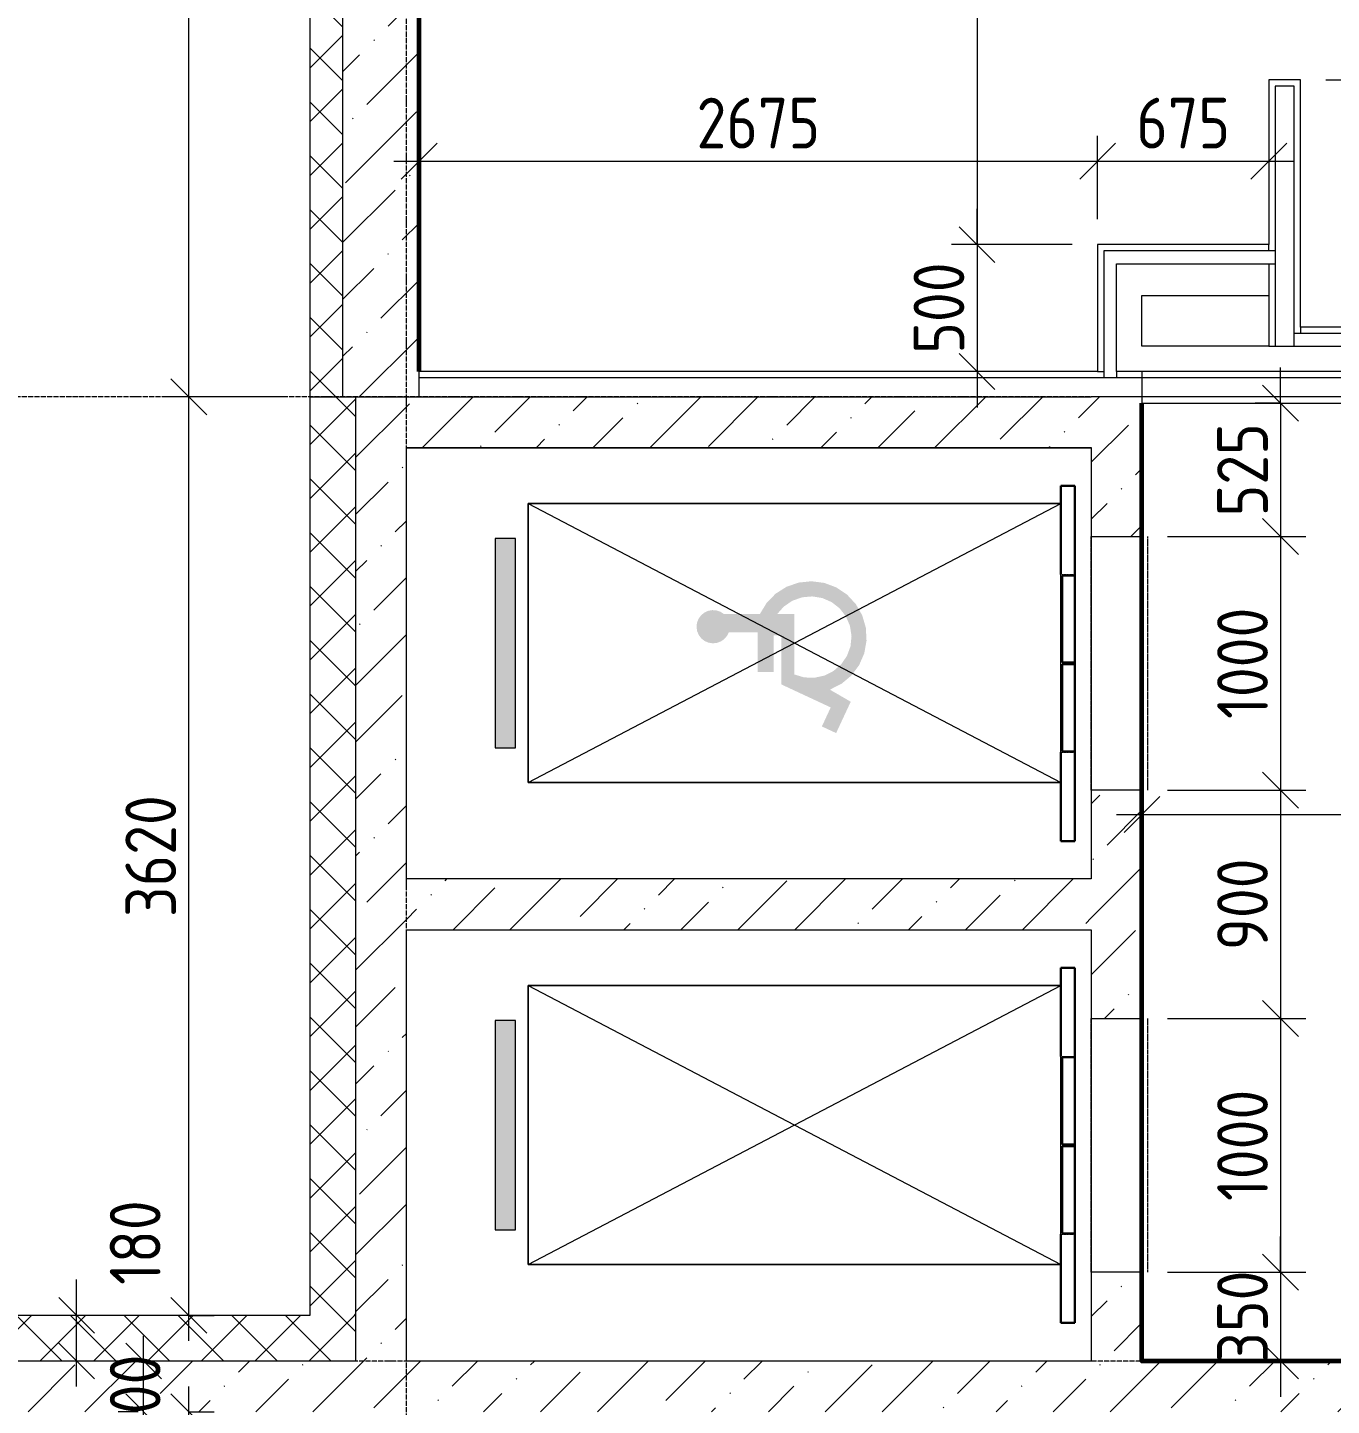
# Model space of a CAD drawing. Header units: millimetres. Extents: x -56773 to 221258, y -262288 to 26541.
# Drawn here: x -21084 to -15944, y -83319 to -77888 of the extents above; entities that cross this region are included whole.
import ezdxf

# ---------------------------------------------------------------- set-up
doc = ezdxf.new("R2010")
doc.units = ezdxf.units.MM
for name, pattern in [('ADSK_Линия сетки', [25, 20, -2.5, 0, -2.5]), ('ADSK_Невидимые', [5, 3, -2]), ('ADSK_Штриховая_ш2 п1_5', [4.5, 3, -1.5])]:
    doc.linetypes.add(name, pattern=pattern)
for name, color, linetype, lineweight in [('3.1 Штукатурка внешн стен для инвесторов', 5, 'Continuous', 60), ('Двери', 7, 'Continuous', 9), ('Обобщенные модели', 7, 'ADSK_Невидимые', 18), ('Оборудование', 7, 'Continuous', 18), ('Оси', 7, 'Continuous', 9), ('Перекрытие', 7, 'Continuous', 18), ('Размеры', 7, 'Continuous', 9), ('Стены внутренние', 7, 'Continuous', 18), ('Стены наружные', 7, 'Continuous', 18), ('Стены штриховка', 7, 'Continuous', 9), ('Узлы', 7, 'Continuous', 18)]:
    doc.layers.add(name, color=color, linetype=linetype, lineweight=lineweight)
doc.styles.add('GOST Common_3', font='', dxfattribs={"width": 0.9, "height": 200})
doc.styles.get('GOST Common_3').set_extended_font_data('GOST Common')
doc.dimstyles.new('ADSK_Основной_2_0', dxfattribs={"dimscale": 304.8, "dimtxt": 201.142999, "dimasz": 0.463911, "dimexe": 0.328084, "dimexo": 0.328084, "dimgap": 0.164042, "dimtad": 1, "dimdec": 3, "dimrnd": 0.001, "dimdsep": 46, "dimtxsty": 'GOST Common_3', "dimblk1": 'OBLIQUE', "dimblk2": 'OBLIQUE', "dimsah": 1, "dimcen": 0.09, "dimdle": 0.328084, "dimazin": 2, "dimtfac": 1, "dimtdec": 4, "dimtix": 1, "dimtmove": 0, "dimatfit": 3, "dimfxl": 1, "dimtvp": 1, "dimtolj": 1, "dimtzin": 0, "dimlwd": 20, "dimlwe": 20, "dimarcsym": 2})
doc.dimstyles.new('ADSK_Основной_2_0_1', dxfattribs={"dimscale": 304.8, "dimtxt": 201.142999, "dimasz": 0.463911, "dimexe": 0.328084, "dimexo": 0.328084, "dimgap": 0.164042, "dimtad": 1, "dimdec": 3, "dimrnd": 0.001, "dimdsep": 46, "dimtxsty": 'GOST Common_3', "dimblk1": 'OBLIQUE', "dimblk2": 'OBLIQUE', "dimsah": 1, "dimcen": 0.09, "dimdle": 0.328084, "dimazin": 2, "dimtfac": 1, "dimtdec": 4, "dimtix": 1, "dimtmove": 1, "dimatfit": 3, "dimfxl": 1, "dimtvp": 1, "dimtolj": 1, "dimtzin": 0, "dimlwd": 20, "dimlwe": 20, "dimarcsym": 2})
doc.dimstyles.new('ADSK_Основной_2_0_2', dxfattribs={"dimscale": 304.8, "dimtxt": 201.142999, "dimasz": 0.463911, "dimexe": 0.328084, "dimexo": 0.328084, "dimgap": 0.164042, "dimtad": 1, "dimdec": 3, "dimrnd": 0.001, "dimdsep": 46, "dimtxsty": 'GOST Common_3', "dimblk1": 'OBLIQUE', "dimblk2": 'OBLIQUE', "dimsah": 1, "dimcen": 0.09, "dimdle": 0.328084, "dimazin": 2, "dimtfac": 1, "dimtdec": 4, "dimtix": 1, "dimtmove": 0, "dimatfit": 3, "dimfxl": 1, "dimtvp": 1, "dimtolj": 1, "dimtzin": 0, "dimlwd": 20, "dimlwe": 20, "dimarcsym": 2})
pattern_1 = [(45, (9.36, -97949.04), (84.18955, 308.69595), [396.875, -79.375, 3.353, -76.022])]
pattern_2 = [(45, (9.36, -97949.04), (-106.066, 106.066), []), (135, (9.36, -97949.04), (-106.066, -106.066), [])]

# ---------------------------------------------------------------- blocks, each defined once
blk = doc.blocks.new('AS-Shakhta_lifta-GOST_5746-2003 - Лифт_3_2700х1700 проем 1000-883891-Кладочный план 2-го этаж')
at = {"layer": 'Оборудование'}
h = blk.add_hatch(color=256, dxfattribs=at)
h.paths.add_polyline_path([(354.7, 344.2), (231, 401.8), (183.6, 319.7), (159, 367.2), (128, 404.3), (87.2, 434.8), (40.6, 455.1), (-9.5, 464.1), (-60.4, 461.4), (-109.3, 447.2), (-153.5, 422), (-190.9, 387.4), (-219.3, 345.2), (-237.2, 297.5), (-243.7, 247), (-238.5, 196.4), (-221.7, 148.3), (-194.4, 105.3), (-157.9, 69.8), (-114.3, 43.6), (-114.3, -98), (-123.4, -111.8), (-128.8, -127.6), (-130, -144.1), (-127, -160.5), (-120, -175.5), (-109.5, -188.4), (-96, -198.1), (-80.6, -204.2), (-64.1, -206.2), (-47.6, -203.9), (-32.3, -197.6), (-19, -187.7), (-8.6, -174.7), (-1.8, -159.5), (0.9, -143.1), (-0.6, -126.6), (-6.2, -110.9), (-15.5, -97.2), (-28, -86.3), (-42.9, -78.8), (-42.9, 35.4), (113.5, 35.4), (113.5, 97.4), (-31, 97.4), (-31, 128.1), (162.8, 128.1), (253.6, 322.9), (328.5, 288), (353.8, 342.4)])
h.paths.add_polyline_path([(136.6, 258.9), (135.3, 218.6), (123.9, 180), (-114.3, 180), (-114.3, 111.7), (-144.4, 138.5), (-166.9, 171.9), (-180.4, 209.8), (-184, 249.9), (-177.6, 289.7), (-161.5, 326.6), (-136.7, 358.3), (-104.7, 382.9), (-67.7, 398.8), (-27.9, 404.9), (12.2, 401), (50, 387.2), (83.3, 364.5), (109.8, 334.2), (128, 298.2)])
at = {"layer": 'Узлы'}
blk.add_hatch(color=256, dxfattribs=at).paths.add_polyline_path([(412.5, -1000), (412.5, -920), (-412.5, -920), (-412.5, -1000)])
at = {"layer": 'Обобщенные модели', "linetype": 'Continuous', "lineweight": 30}
for p, q in [((780, 1285), (-620, 1285)), ((-620, 1230), (-620, 1285)), ((-267, 1235), (-267, 1285)), ((-267, 1285), (77, 1285)), ((77, 1285), (77, 1235)), ((83, 1235), (83, 1285)), ((83, 1285), (427, 1285)), ((427, 1285), (427, 1235)), ((780, 1230), (780, 1285)), ((-270, 1230), (-620, 1230)), ((77, 1235), (-267, 1235)), ((427, 1235), (83, 1235)), ((430, 1230), (780, 1230))]:
    blk.add_line(p, q, dxfattribs=at)
at = {"layer": 'Обобщенные модели'}
for p, q in [((-270, 1235), (-270, 1285)), ((430, 1235), (430, 1285))]:
    blk.add_line(p, q, dxfattribs=at)
at = {"layer": 'Оборудование'}
for p, q in [((-770, -1350), (-770, 1350)), ((-550, -870), (-550, 1230)), ((550, -870), (-550, 1230)), ((-550, -870), (550, 1230)), ((550, 1230), (-550, 1230)), ((-550, 1230), (-550, -870)), ((550, 1230), (550, -870)), ((550, -870), (550, 1230)), ((550, -870), (-550, -870)), ((-550, -870), (550, -870))]:
    blk.add_line(p, q, dxfattribs=at)
at = {"layer": 'Узлы'}
for p, q in [((412.5, -920), (-412.5, -920)), ((-412.5, -920), (-412.5, -1000)), ((412.5, -1000), (412.5, -920)), ((-412.5, -1000), (412.5, -1000))]:
    blk.add_line(p, q, dxfattribs=at)
blk = doc.blocks.new('ADSK_Дверь_Проем - ADSK_Дверь_Проем-730830-Кладочный план 2-го этаж')
at = {"layer": 'Двери', "linetype": 'ADSK_Штриховая_ш2 п1_5'}
for p, q in [((-500, 100), (500, 100)), ((-500, -100), (500, -100))]:
    blk.add_line(p, q, dxfattribs=at)
blk = doc.blocks.new('AS-Shakhta_lifta-GOST_5746-2003 - Лифт_3_2700х1700 проем 1001-883895-Кладочный план 2-го этаж')
at = {"layer": 'Узлы'}
blk.add_hatch(color=256, dxfattribs=at).paths.add_polyline_path([(412.5, -1000), (412.5, -920), (-412.5, -920), (-412.5, -1000)])
at = {"layer": 'Обобщенные модели', "linetype": 'Continuous', "lineweight": 30}
for p, q in [((780, 1285), (-620, 1285)), ((-620, 1230), (-620, 1285)), ((-267, 1235), (-267, 1285)), ((-267, 1285), (77, 1285)), ((77, 1285), (77, 1235)), ((83, 1235), (83, 1285)), ((83, 1285), (427, 1285)), ((427, 1285), (427, 1235)), ((780, 1230), (780, 1285)), ((-270, 1230), (-620, 1230)), ((77, 1235), (-267, 1235)), ((427, 1235), (83, 1235)), ((430, 1230), (780, 1230))]:
    blk.add_line(p, q, dxfattribs=at)
at = {"layer": 'Обобщенные модели'}
for p, q in [((-270, 1235), (-270, 1285)), ((430, 1235), (430, 1285))]:
    blk.add_line(p, q, dxfattribs=at)
at = {"layer": 'Оборудование'}
for p, q in [((-550, -870), (-550, 1230)), ((550, -870), (-550, 1230)), ((-550, -870), (550, 1230)), ((550, 1230), (-550, 1230)), ((-550, 1230), (-550, -870)), ((550, 1230), (550, -870)), ((550, -870), (550, 1230)), ((550, -870), (-550, -870)), ((-550, -870), (550, -870))]:
    blk.add_line(p, q, dxfattribs=at)
at = {"layer": 'Узлы'}
for p, q in [((412.5, -920), (-412.5, -920)), ((-412.5, -920), (-412.5, -1000)), ((412.5, -1000), (412.5, -920)), ((-412.5, -1000), (412.5, -1000))]:
    blk.add_line(p, q, dxfattribs=at)
blk = doc.blocks.new('ADSK_Дверь_Проем - ADSK_Дверь_Проем-2503678-Кладочный план 2-го этаж')
at = {"layer": 'Двери', "linetype": 'ADSK_Штриховая_ш2 п1_5'}
for p, q in [((-500, 11), (500, 11)), ((-500, -11), (500, -11))]:
    blk.add_line(p, q, dxfattribs=at)
blk = doc.blocks.new('_Oblique')
at = {"color": 0, "linetype": 'ByBlock', "lineweight": -2}
blk.add_line((-0.5, -0.5), (0.5, 0.5), dxfattribs=at)
blk = doc.blocks.new('*D4439')
at = {"layer": 'Defpoints', "color": 0, "lineweight": 25, "transparency": 16777216}
for p in [(-20548.4, -83344.1), (-20448.4, -83344.1), (-20548.4, -86744.1)]:
    blk.add_point(p, dxfattribs=at)
at = {"layer": 'Размеры', "color": 0, "lineweight": 20, "transparency": 16777216}
for p, q in [((-20448.4, -86844.1), (-20448.4, -83244.1)), ((-20448.4, -83344.1), (-20348.4, -83344.1)), ((-20448.4, -86744.1), (-20348.4, -86744.1))]:
    blk.add_line(p, q, dxfattribs=at)
at = {"layer": 'Размеры', "color": 0, "lineweight": 20, "transparency": 16777216, "xscale": 141.4, "yscale": 141.4, "zscale": 141.4}
for p, rotation in [((-20448.4, -83344.1), 90), ((-20448.4, -86744.1), 270)]:
    blk.add_blockref('_Oblique', p, dxfattribs=dict(at, rotation=rotation))
at = {"layer": 'Размеры', "color": 0, "lineweight": 9, "transparency": 16777216, "insert": (-20598.4, -85044.1), "char_height": 200, "width": 625.93, "attachment_point": 5, "rotation": 90, "style": 'GOST Common_3'}
blk.add_mtext('\\A1;3400', dxfattribs=at)
blk = doc.blocks.new('*D4440')
at = {"layer": 'Defpoints', "color": 0, "lineweight": 25, "transparency": 16777216}
for p in [(-20626.4, -83144.1), (-20548.4, -83144.1), (-20548.4, -83344.1)]:
    blk.add_point(p, dxfattribs=at)
at = {"layer": 'Размеры', "color": 0, "lineweight": 20, "transparency": 16777216}
for p, q in [((-20626.4, -83444.1), (-20626.4, -83044.1)), ((-20648.4, -83144.1), (-20726.4, -83144.1)), ((-20648.4, -83344.1), (-20726.4, -83344.1))]:
    blk.add_line(p, q, dxfattribs=at)
at = {"layer": 'Размеры', "color": 0, "lineweight": 20, "transparency": 16777216, "xscale": 141.4, "yscale": 141.4, "zscale": 141.4}
for p, rotation in [((-20626.4, -83144.1), 90), ((-20626.4, -83344.1), 270)]:
    blk.add_blockref('_Oblique', p, dxfattribs=dict(at, rotation=rotation))
at = {"layer": 'Размеры', "color": 0, "lineweight": 9, "transparency": 16777216, "insert": (-20759.8, -83471.1), "char_height": 200, "width": 454.106, "attachment_point": 1, "rotation": 90, "line_spacing_factor": 1.022761, "style": 'GOST Common_3'}
blk.add_mtext('\\A1;200', dxfattribs=at)
blk = doc.blocks.new('*D4441')
at = {"layer": 'Defpoints', "color": 0, "lineweight": 25, "transparency": 16777216}
for p in [(-20890.7, -82964.1), (-20548.4, -82964.1), (-20548.4, -83144.1)]:
    blk.add_point(p, dxfattribs=at)
at = {"layer": 'Размеры', "color": 0, "lineweight": 20, "transparency": 16777216}
for p, q in [((-20890.7, -82964.1), (-20890.7, -82822.7)), ((-20648.4, -82964.1), (-20990.7, -82964.1)), ((-20890.7, -83244.1), (-20890.7, -82964.1)), ((-20648.4, -83144.1), (-20990.7, -83144.1))]:
    blk.add_line(p, q, dxfattribs=at)
at = {"layer": 'Размеры', "color": 0, "lineweight": 20, "transparency": 16777216, "xscale": 141.4, "yscale": 141.4, "zscale": 141.4}
for p, rotation in [((-20890.7, -82964.1), 90), ((-20890.7, -83144.1), 270)]:
    blk.add_blockref('_Oblique', p, dxfattribs=dict(at, rotation=rotation))
at = {"layer": 'Размеры', "color": 0, "lineweight": 9, "transparency": 16777216, "insert": (-20759.8, -82843.9), "char_height": 200, "width": 409.104, "attachment_point": 1, "rotation": 90, "line_spacing_factor": 1.022761, "style": 'GOST Common_3'}
blk.add_mtext('\\A1;180', dxfattribs=at)
blk = doc.blocks.new('*D4442')
at = {"layer": 'Defpoints', "color": 0, "lineweight": 25, "transparency": 16777216}
for p in [(-20448.4, -79344.1), (-19970.6, -79344.1), (-20548.4, -82964.1)]:
    blk.add_point(p, dxfattribs=at)
at = {"layer": 'Размеры', "color": 0, "lineweight": 20, "transparency": 16777216}
for p, q in [((-20448.4, -83064.1), (-20448.4, -79244.1)), ((-20070.6, -79344.1), (-20548.4, -79344.1)), ((-20448.4, -82964.1), (-20348.4, -82964.1))]:
    blk.add_line(p, q, dxfattribs=at)
at = {"layer": 'Размеры', "color": 0, "lineweight": 20, "transparency": 16777216, "xscale": 141.4, "yscale": 141.4, "zscale": 141.4}
for p, rotation in [((-20448.4, -79344.1), 90), ((-20448.4, -82964.1), 270)]:
    blk.add_blockref('_Oblique', p, dxfattribs=dict(at, rotation=rotation))
at = {"layer": 'Размеры', "color": 0, "lineweight": 9, "transparency": 16777216, "insert": (-20598.4, -81154.1), "char_height": 200, "width": 605.475, "attachment_point": 5, "rotation": 90, "style": 'GOST Common_3'}
blk.add_mtext('\\A1;3620', dxfattribs=at)
blk = doc.blocks.new('*D4443')
at = {"layer": 'Defpoints', "color": 0, "lineweight": 25, "transparency": 16777216}
for p in [(-20448.4, -74344.1), (-20120, -74344.1), (-19970.6, -79344.1)]:
    blk.add_point(p, dxfattribs=at)
at = {"layer": 'Размеры', "color": 0, "lineweight": 20, "transparency": 16777216}
for p, q in [((-20448.4, -79444.1), (-20448.4, -74244.1)), ((-20220, -74344.1), (-20548.4, -74344.1)), ((-20070.6, -79344.1), (-20548.4, -79344.1))]:
    blk.add_line(p, q, dxfattribs=at)
at = {"layer": 'Размеры', "color": 0, "lineweight": 20, "transparency": 16777216, "xscale": 141.4, "yscale": 141.4, "zscale": 141.4}
for p, rotation in [((-20448.4, -74344.1), 90), ((-20448.4, -79344.1), 270)]:
    blk.add_blockref('_Oblique', p, dxfattribs=dict(at, rotation=rotation))
at = {"layer": 'Размеры', "color": 0, "lineweight": 9, "transparency": 16777216, "insert": (-20598.4, -76844.1), "char_height": 200, "width": 605.475, "attachment_point": 5, "rotation": 90, "style": 'GOST Common_3'}
blk.add_mtext('\\A1;5000', dxfattribs=at)
blk = doc.blocks.new('*D4635')
at = {"layer": 'Defpoints', "color": 0, "lineweight": 25, "transparency": 16777216}
for p in [(-16065.6, -76894.1), (-16065.6, -78094.1), (-12371.5, -78094.1)]:
    blk.add_point(p, dxfattribs=at)
at = {"layer": 'Размеры', "color": 0, "lineweight": 20, "transparency": 16777216}
for p, q in [((-12371.5, -76794.1), (-12371.5, -78194.1)), ((-15965.6, -76894.1), (-12271.5, -76894.1)), ((-15965.6, -78094.1), (-12271.5, -78094.1))]:
    blk.add_line(p, q, dxfattribs=at)
at = {"layer": 'Размеры', "color": 0, "lineweight": 20, "transparency": 16777216, "xscale": 141.4, "yscale": 141.4, "zscale": 141.4}
for p, rotation in [((-12371.5, -76894.1), 90), ((-12371.5, -78094.1), 270)]:
    blk.add_blockref('_Oblique', p, dxfattribs=dict(at, rotation=rotation))
at = {"layer": 'Размеры', "color": 0, "lineweight": 9, "transparency": 16777216, "insert": (-12521.5, -77494.1), "char_height": 200, "width": 560.473, "attachment_point": 5, "rotation": 90, "style": 'GOST Common_3'}
blk.add_mtext('\\A1;1200', dxfattribs=at)
blk = doc.blocks.new('*D4636')
at = {"layer": 'Defpoints', "color": 0, "lineweight": 25, "transparency": 16777216}
for p in [(-16065.6, -78094.1), (-12890.6, -79069.1), (-12371.5, -79069.1)]:
    blk.add_point(p, dxfattribs=at)
at = {"layer": 'Размеры', "color": 0, "lineweight": 20, "transparency": 16777216}
for p, q in [((-12371.5, -77994.1), (-12371.5, -79169.1)), ((-15965.6, -78094.1), (-12271.5, -78094.1)), ((-12790.6, -79069.1), (-12271.5, -79069.1))]:
    blk.add_line(p, q, dxfattribs=at)
at = {"layer": 'Размеры', "color": 0, "lineweight": 20, "transparency": 16777216, "xscale": 141.4, "yscale": 141.4, "zscale": 141.4}
for p, rotation in [((-12371.5, -78094.1), 90), ((-12371.5, -79069.1), 270)]:
    blk.add_blockref('_Oblique', p, dxfattribs=dict(at, rotation=rotation))
at = {"layer": 'Размеры', "color": 0, "lineweight": 9, "transparency": 16777216, "insert": (-12521.5, -78581.6), "char_height": 200, "width": 454.106, "attachment_point": 5, "rotation": 90, "style": 'GOST Common_3'}
blk.add_mtext('\\A1;975', dxfattribs=at)
blk = doc.blocks.new('*D4679')
at = {"layer": 'Defpoints', "color": 0, "lineweight": 25, "transparency": 16777216}
for p in [(-16044.3, -79369.1), (-16690.6, -79894.1), (-16144.3, -79894.1)]:
    blk.add_point(p, dxfattribs=at)
at = {"layer": 'Размеры', "color": 0, "lineweight": 20, "transparency": 16777216}
for p, q in [((-16144.3, -79369.1), (-16144.3, -79227.7)), ((-16144.3, -79369.1), (-16244.3, -79369.1)), ((-16144.3, -79369.1), (-16144.3, -79894.1)), ((-16590.6, -79894.1), (-16044.3, -79894.1)), ((-16144.3, -79894.1), (-16144.3, -80035.5))]:
    blk.add_line(p, q, dxfattribs=at)
at = {"layer": 'Размеры', "color": 0, "lineweight": 20, "transparency": 16777216, "xscale": 141.4, "yscale": 141.4, "zscale": 141.4}
for p, rotation in [((-16144.3, -79369.1), 270), ((-16144.3, -79894.1), 90)]:
    blk.add_blockref('_Oblique', p, dxfattribs=dict(at, rotation=rotation))
at = {"layer": 'Размеры', "color": 0, "lineweight": 9, "transparency": 16777216, "insert": (-16294.3, -79631.6), "char_height": 200, "width": 454.106, "attachment_point": 5, "rotation": 90, "style": 'GOST Common_3'}
blk.add_mtext('\\A1;525', dxfattribs=at)
blk = doc.blocks.new('*D4680')
at = {"layer": 'Defpoints', "color": 0, "lineweight": 25, "transparency": 16777216}
for p in [(-16690.6, -79894.1), (-16690.6, -80894.1), (-16144.3, -80894.1)]:
    blk.add_point(p, dxfattribs=at)
at = {"layer": 'Размеры', "color": 0, "lineweight": 20, "transparency": 16777216}
for p, q in [((-16144.3, -79794.1), (-16144.3, -80994.1)), ((-16590.6, -79894.1), (-16044.3, -79894.1)), ((-16590.6, -80894.1), (-16044.3, -80894.1))]:
    blk.add_line(p, q, dxfattribs=at)
at = {"layer": 'Размеры', "color": 0, "lineweight": 20, "transparency": 16777216, "xscale": 141.4, "yscale": 141.4, "zscale": 141.4}
for p, rotation in [((-16144.3, -79894.1), 90), ((-16144.3, -80894.1), 270)]:
    blk.add_blockref('_Oblique', p, dxfattribs=dict(at, rotation=rotation))
at = {"layer": 'Размеры', "color": 0, "lineweight": 9, "transparency": 16777216, "insert": (-16294.3, -80394.1), "char_height": 200, "width": 560.473, "attachment_point": 5, "rotation": 90, "style": 'GOST Common_3'}
blk.add_mtext('\\A1;1000', dxfattribs=at)
blk = doc.blocks.new('*D4681')
at = {"layer": 'Defpoints', "color": 0, "lineweight": 25, "transparency": 16777216}
for p in [(-16690.6, -80894.1), (-16690.6, -81794.1), (-16144.3, -81794.1)]:
    blk.add_point(p, dxfattribs=at)
at = {"layer": 'Размеры', "color": 0, "lineweight": 20, "transparency": 16777216}
for p, q in [((-16144.3, -80794.1), (-16144.3, -81894.1)), ((-16590.6, -80894.1), (-16044.3, -80894.1)), ((-16590.6, -81794.1), (-16044.3, -81794.1))]:
    blk.add_line(p, q, dxfattribs=at)
at = {"layer": 'Размеры', "color": 0, "lineweight": 20, "transparency": 16777216, "xscale": 141.4, "yscale": 141.4, "zscale": 141.4}
for p, rotation in [((-16144.3, -80894.1), 90), ((-16144.3, -81794.1), 270)]:
    blk.add_blockref('_Oblique', p, dxfattribs=dict(at, rotation=rotation))
at = {"layer": 'Размеры', "color": 0, "lineweight": 9, "transparency": 16777216, "insert": (-16294.3, -81344.1), "char_height": 200, "width": 454.106, "attachment_point": 5, "rotation": 90, "style": 'GOST Common_3'}
blk.add_mtext('\\A1;900', dxfattribs=at)
blk = doc.blocks.new('*D4682')
at = {"layer": 'Defpoints', "color": 0, "lineweight": 25, "transparency": 16777216}
for p in [(-16690.6, -81794.1), (-16690.6, -82794.1), (-16144.3, -82794.1)]:
    blk.add_point(p, dxfattribs=at)
at = {"layer": 'Размеры', "color": 0, "lineweight": 20, "transparency": 16777216}
for p, q in [((-16144.3, -81694.1), (-16144.3, -82894.1)), ((-16590.6, -81794.1), (-16044.3, -81794.1)), ((-16590.6, -82794.1), (-16044.3, -82794.1))]:
    blk.add_line(p, q, dxfattribs=at)
at = {"layer": 'Размеры', "color": 0, "lineweight": 20, "transparency": 16777216, "xscale": 141.4, "yscale": 141.4, "zscale": 141.4}
for p, rotation in [((-16144.3, -81794.1), 90), ((-16144.3, -82794.1), 270)]:
    blk.add_blockref('_Oblique', p, dxfattribs=dict(at, rotation=rotation))
at = {"layer": 'Размеры', "color": 0, "lineweight": 9, "transparency": 16777216, "insert": (-16294.3, -82294.1), "char_height": 200, "width": 560.473, "attachment_point": 5, "rotation": 90, "style": 'GOST Common_3'}
blk.add_mtext('\\A1;1000', dxfattribs=at)
blk = doc.blocks.new('*D4683')
at = {"layer": 'Defpoints', "color": 0, "lineweight": 25, "transparency": 16777216}
for p in [(-16690.6, -82794.1), (-16144.3, -83144.1), (-16044.3, -83144.1)]:
    blk.add_point(p, dxfattribs=at)
at = {"layer": 'Размеры', "color": 0, "lineweight": 20, "transparency": 16777216}
for p, q in [((-16144.3, -82794.1), (-16144.3, -82652.7)), ((-16590.6, -82794.1), (-16044.3, -82794.1)), ((-16144.3, -82794.1), (-16144.3, -83144.1)), ((-16144.3, -83144.1), (-16244.3, -83144.1)), ((-16144.3, -83144.1), (-16144.3, -83285.5))]:
    blk.add_line(p, q, dxfattribs=at)
at = {"layer": 'Размеры', "color": 0, "lineweight": 20, "transparency": 16777216, "xscale": 141.4, "yscale": 141.4, "zscale": 141.4}
for p, rotation in [((-16144.3, -82794.1), 270), ((-16144.3, -83144.1), 90)]:
    blk.add_blockref('_Oblique', p, dxfattribs=dict(at, rotation=rotation))
at = {"layer": 'Размеры', "color": 0, "lineweight": 9, "transparency": 16777216, "insert": (-16294.3, -82969.1), "char_height": 200, "width": 454.106, "attachment_point": 5, "rotation": 90, "style": 'GOST Common_3'}
blk.add_mtext('\\A1;350', dxfattribs=at)
blk = doc.blocks.new('*D4684')
at = {"layer": 'Defpoints', "color": 0, "lineweight": 25, "transparency": 16777216}
for p in [(-14290.6, -80369.1), (-16690.6, -80890), (-14290.6, -80990)]:
    blk.add_point(p, dxfattribs=at)
at = {"layer": 'Размеры', "color": 0, "lineweight": 20, "transparency": 16777216}
for p, q in [((-14290.6, -80469.1), (-14290.6, -81090)), ((-16790.6, -80990), (-14190.6, -80990)), ((-16690.6, -80990), (-16690.6, -81090))]:
    blk.add_line(p, q, dxfattribs=at)
at = {"layer": 'Размеры', "color": 0, "lineweight": 20, "transparency": 16777216, "xscale": 141.4, "yscale": 141.4, "zscale": 141.4, "rotation": 180}
blk.add_blockref('_Oblique', (-16690.6, -80990), dxfattribs=at)
at = {"layer": 'Размеры', "color": 0, "lineweight": 20, "transparency": 16777216, "xscale": 141.4, "yscale": 141.4, "zscale": 141.4}
blk.add_blockref('_Oblique', (-14290.6, -80990), dxfattribs=at)
at = {"layer": 'Размеры', "color": 0, "lineweight": 9, "transparency": 16777216, "insert": (-15490.6, -80840), "char_height": 200, "width": 625.93, "attachment_point": 5, "style": 'GOST Common_3'}
blk.add_mtext('\\A1;2400', dxfattribs=at)
blk = doc.blocks.new('*D4688')
at = {"layer": 'Defpoints', "color": 0, "lineweight": 25, "transparency": 16777216}
for p in [(-17241, -74194.1), (-17341, -78744.1), (-16865.6, -78744.1)]:
    blk.add_point(p, dxfattribs=at)
at = {"layer": 'Размеры', "color": 0, "lineweight": 20, "transparency": 16777216}
for p, q in [((-17341, -74094.1), (-17341, -78844.1)), ((-17341, -74194.1), (-17441, -74194.1)), ((-16965.6, -78744.1), (-17441, -78744.1))]:
    blk.add_line(p, q, dxfattribs=at)
at = {"layer": 'Размеры', "color": 0, "lineweight": 20, "transparency": 16777216, "xscale": 141.4, "yscale": 141.4, "zscale": 141.4}
for p, rotation in [((-17341, -74194.1), 90), ((-17341, -78744.1), 270)]:
    blk.add_blockref('_Oblique', p, dxfattribs=dict(at, rotation=rotation))
at = {"layer": 'Размеры', "color": 0, "lineweight": 9, "transparency": 16777216, "insert": (-17491, -76469.1), "char_height": 200, "width": 625.93, "attachment_point": 5, "rotation": 90, "style": 'GOST Common_3'}
blk.add_mtext('\\A1;4550', dxfattribs=at)
blk = doc.blocks.new('*D4689')
at = {"layer": 'Defpoints', "color": 0, "lineweight": 25, "transparency": 16777216}
for p in [(-16865.6, -78744.1), (-17341, -79244.1), (-17241, -79244.1)]:
    blk.add_point(p, dxfattribs=at)
at = {"layer": 'Размеры', "color": 0, "lineweight": 20, "transparency": 16777216}
for p, q in [((-17341, -78744.1), (-17341, -78602.7)), ((-16965.6, -78744.1), (-17441, -78744.1)), ((-17341, -78744.1), (-17341, -79244.1)), ((-17341, -79244.1), (-17441, -79244.1)), ((-17341, -79244.1), (-17341, -79385.5))]:
    blk.add_line(p, q, dxfattribs=at)
at = {"layer": 'Размеры', "color": 0, "lineweight": 20, "transparency": 16777216, "xscale": 141.4, "yscale": 141.4, "zscale": 141.4}
for p, rotation in [((-17341, -78744.1), 270), ((-17341, -79244.1), 90)]:
    blk.add_blockref('_Oblique', p, dxfattribs=dict(at, rotation=rotation))
at = {"layer": 'Размеры', "color": 0, "lineweight": 9, "transparency": 16777216, "insert": (-17491, -78994.1), "char_height": 200, "width": 454.106, "attachment_point": 5, "rotation": 90, "style": 'GOST Common_3'}
blk.add_mtext('\\A1;500', dxfattribs=at)
blk = doc.blocks.new('*D4690')
at = {"layer": 'Defpoints', "color": 0, "lineweight": 25, "transparency": 16777216}
for p in [(-19540.6, -78315.1), (-16865.6, -78415.1), (-16865.6, -78744.1)]:
    blk.add_point(p, dxfattribs=at)
at = {"layer": 'Размеры', "color": 0, "lineweight": 20, "transparency": 16777216}
for p, q in [((-16865.6, -78644.1), (-16865.6, -78315.1)), ((-19640.6, -78415.1), (-16765.6, -78415.1)), ((-19540.6, -78415.1), (-19540.6, -78515.1))]:
    blk.add_line(p, q, dxfattribs=at)
at = {"layer": 'Размеры', "color": 0, "lineweight": 20, "transparency": 16777216, "xscale": 141.4, "yscale": 141.4, "zscale": 141.4, "rotation": 180}
blk.add_blockref('_Oblique', (-19540.6, -78415.1), dxfattribs=at)
at = {"layer": 'Размеры', "color": 0, "lineweight": 20, "transparency": 16777216, "xscale": 141.4, "yscale": 141.4, "zscale": 141.4}
blk.add_blockref('_Oblique', (-16865.6, -78415.1), dxfattribs=at)
at = {"layer": 'Размеры', "color": 0, "lineweight": 9, "transparency": 16777216, "insert": (-18203.1, -78265.1), "char_height": 200, "width": 605.475, "attachment_point": 5, "style": 'GOST Common_3'}
blk.add_mtext('\\A1;2675', dxfattribs=at)
blk = doc.blocks.new('*D4691')
at = {"layer": 'Defpoints', "color": 0, "lineweight": 25, "transparency": 16777216}
for p in [(-16190.6, -78315.1), (-16190.6, -78415.1), (-16865.6, -78744.1)]:
    blk.add_point(p, dxfattribs=at)
at = {"layer": 'Размеры', "color": 0, "lineweight": 20, "transparency": 16777216}
for p, q in [((-16865.6, -78644.1), (-16865.6, -78315.1)), ((-16965.6, -78415.1), (-16090.6, -78415.1)), ((-16190.6, -78415.1), (-16190.6, -78515.1))]:
    blk.add_line(p, q, dxfattribs=at)
at = {"layer": 'Размеры', "color": 0, "lineweight": 20, "transparency": 16777216, "xscale": 141.4, "yscale": 141.4, "zscale": 141.4, "rotation": 180}
blk.add_blockref('_Oblique', (-16865.6, -78415.1), dxfattribs=at)
at = {"layer": 'Размеры', "color": 0, "lineweight": 20, "transparency": 16777216, "xscale": 141.4, "yscale": 141.4, "zscale": 141.4}
blk.add_blockref('_Oblique', (-16190.6, -78415.1), dxfattribs=at)
at = {"layer": 'Размеры', "color": 0, "lineweight": 9, "transparency": 16777216, "insert": (-16528.1, -78265.1), "char_height": 200, "width": 454.106, "attachment_point": 5, "style": 'GOST Common_3'}
blk.add_mtext('\\A1;675', dxfattribs=at)

msp = doc.modelspace()

# ---------------------------------------------------------------- hatches: boundary and pattern name
at = {"layer": 'Стены внутренние', "lineweight": 9}
h = msp.add_hatch(dxfattribs=at)
h.set_pattern_fill('FP_2', color=256, style=0, pattern_type=2)
h.set_pattern_definition(pattern_1)
h.paths.add_polyline_path([(-19540.6385, -79344.0666), (-19540.6385, -74344.0666), (-19840.6385, -74344.0666), (-19840.6385, -79344.0666), (-19590.6385, -79344.0666)])
at = {"layer": 'Стены наружные', "lineweight": 9}
h = msp.add_hatch(dxfattribs=at)
h.set_pattern_fill('FP_4', color=256, style=0, pattern_type=2)
h.set_pattern_definition(pattern_2)
h.paths.add_polyline_path([(-19970.6385, -79344.0666), (-19840.6385, -79344.0666), (-19840.6385, -73944.4666), (-19970.6385, -73944.4666), (-19970.6385, -75638.6848)])
h = msp.add_hatch(dxfattribs=at)
h.set_pattern_fill('FP_4', color=256, style=0, pattern_type=2)
h.set_pattern_definition(pattern_2)
h.paths.add_polyline_path([(-19970.6385, -82964.0666), (-19790.6385, -82964.0666), (-19790.6385, -79344.0666), (-19970.6385, -79344.0666), (-19970.6385, -81386.8352)])
h = msp.add_hatch(dxfattribs=at)
h.set_pattern_fill('FP_2', color=256, style=0, pattern_type=2)
h.set_pattern_definition(pattern_1)
h.paths.add_polyline_path([(-19790.6385, -83144.0666), (-19590.6385, -83144.0666), (-19590.6385, -79344.0666), (-19790.6385, -79344.0666), (-19790.6385, -81386.8352)])
h = msp.add_hatch(dxfattribs=at)
h.set_pattern_fill('FP_2', color=256, style=0, pattern_type=2)
h.set_pattern_definition(pattern_1)
h.paths.add_polyline_path([(-19590.6385, -79544.0666), (-16890.6385, -79544.0666), (-16890.6385, -79344.0666), (-19590.6385, -79344.0666)])
h = msp.add_hatch(dxfattribs=at)
h.set_pattern_fill('FP_2', color=256, style=0, pattern_type=2)
h.set_pattern_definition(pattern_1)
h.paths.add_polyline_path([(-16690.6385, -83144.0666), (-16690.6385, -82794.0666), (-16890.6385, -82794.0666), (-16890.6385, -83144.0666)])
h.paths.add_polyline_path([(-16690.6385, -81794.0666), (-16690.6385, -80894.0666), (-16890.6385, -80894.0666), (-16890.6385, -81794.0666)])
h.paths.add_polyline_path([(-16690.6385, -79894.0666), (-16690.6385, -79344.0666), (-16890.6385, -79344.0666), (-16890.6385, -79894.0666), (-16787.5672, -79894.0666)])
h = msp.add_hatch(dxfattribs=at)
h.set_pattern_fill('FP_2', color=256, style=0, pattern_type=2)
h.set_pattern_definition(pattern_1)
h.paths.add_polyline_path([(-16890.6385, -81444.0666), (-16890.6385, -81244.0666), (-19590.6385, -81244.0666), (-19590.6385, -81444.0666), (-18959.2766, -81444.0666)])
h = msp.add_hatch(dxfattribs=at)
h.set_pattern_fill('FP_4', color=256, style=0, pattern_type=2)
h.set_pattern_definition(pattern_2)
h.paths.add_polyline_path([(-21490.6385, -83144.0666), (-19790.6385, -83144.0666), (-19790.6385, -82964.0666), (-21670.6385, -82964.0666), (-21670.6385, -83144.0666)])
h = msp.add_hatch(dxfattribs=at)
h.set_pattern_fill('FP_2', color=256, style=0, pattern_type=2)
h.set_pattern_definition(pattern_1)
h.paths.add_polyline_path([(-12890.6385, -83344.0666), (-12890.6385, -83144.0666), (-21490.6385, -83144.0666), (-21490.6385, -83344.0666), (-13090.6385, -83344.0666)])

# ---------------------------------------------------------------- linework, layer by layer
at = {"layer": '3.1 Штукатурка внешн стен для инвесторов'}
for points in [[(-19540.6385, -79244.0666), (-19540.6385, -74194.0666), (-3190.6385, -74194.0666), (-3190.6385, -88544.0666), (8809.3615, -88544.0666), (8809.3615, -95344.0666), (12609.3615, -95344.0666), (12609.3615, -88544.0666), (42009.3615, -88544.0666)], [(-15390.6385, -86944.0666), (-12915.6385, -86944.0666), (-12890.6385, -83144.0666), (-16690.6385, -83144.0666), (-16690.6385, -79369.0666)]]:
    msp.add_lwpolyline(points, dxfattribs=at)
at = {"layer": 'Оси', "linetype": 'ADSK_Линия сетки', "lineweight": 5}
for p, q in [((-19590.6385, -108922.9178), (-19590.6385, -73448.1214)), ((-2488.0423, -79344.0666), (-25230.7352, -79344.0666)), ((-2488.0423, -83144.0666), (-25230.7352, -83144.0666))]:
    msp.add_line(p, q, dxfattribs=at)
at = {"layer": 'Перекрытие'}
for p, q in [((-16690.6385, -79144.0666), (-16690.6385, -78944.0666)), ((-16690.6385, -78944.0666), (-16190.6385, -78944.0666)), ((-16190.6385, -79144.0666), (-16690.6385, -79144.0666)), ((-16890.6385, -79894.0666), (-16890.6385, -80894.0666)), ((-16890.6385, -81794.0666), (-16890.6385, -82794.0666))]:
    msp.add_line(p, q, dxfattribs=at)
at = {"layer": 'Стены внутренние', "lineweight": 5}
for p, q in [((-19540.6385, -79244.0666), (-19540.6385, -74344.0666)), ((-16065.6385, -78094.0666), (-16190.6385, -78094.0666)), ((-16190.6385, -78094.0666), (-16190.6385, -78744.0666)), ((-16065.6385, -79069.0666), (-16065.6385, -78094.0666)), ((-16865.6385, -78744.0666), (-16865.6385, -79244.0666)), ((-16190.6385, -78744.0666), (-16865.6385, -78744.0666)), ((-16790.6385, -79244.0666), (-16790.6385, -78819.0666)), ((-16790.6385, -78819.0666), (-16190.6385, -78819.0666)), ((-16190.6385, -78819.0666), (-16190.6385, -79144.0666)), ((-12890.6385, -79069.0666), (-16065.6385, -79069.0666)), ((-16190.6385, -79144.0666), (-13790.6385, -79144.0666)), ((-16865.6385, -79244.0666), (-19540.6385, -79244.0666)), ((-14215.6385, -79244.0666), (-16790.6385, -79244.0666)), ((-16690.6385, -79244.0666), (-16690.6385, -79369.0666)), ((-19840.6385, -79344.0666), (-19790.6385, -79344.0666)), ((-16690.6385, -79369.0666), (-14290.6385, -79369.0666))]:
    msp.add_line(p, q, dxfattribs=at)
at = {"layer": 'Стены наружные', "lineweight": 9}
for p, q in [((-19970.6385, -73944.4666), (-19970.6385, -82964.0666)), ((-19840.6385, -79344.0666), (-19840.6385, -73944.4666)), ((-19970.6385, -79344.0666), (-19840.6385, -79344.0666)), ((-19790.6385, -79344.0666), (-19790.6385, -83144.0666)), ((-16690.6385, -79344.0666), (-16890.6385, -79344.0666)), ((-16690.6385, -79894.0666), (-16690.6385, -79369.0666)), ((-19590.6385, -81244.0666), (-19590.6385, -79544.0666)), ((-19590.6385, -79544.0666), (-16890.6385, -79544.0666)), ((-16890.6385, -79544.0666), (-16890.6385, -79894.0666)), ((-16890.6385, -79894.0666), (-16690.6385, -79894.0666)), ((-16890.6385, -80894.0666), (-16890.6385, -81244.0666)), ((-16690.6385, -80894.0666), (-16890.6385, -80894.0666)), ((-16690.6385, -81794.0666), (-16690.6385, -80894.0666)), ((-16890.6385, -81244.0666), (-19590.6385, -81244.0666)), ((-19590.6385, -81444.0666), (-16890.6385, -81444.0666)), ((-19590.6385, -83144.0666), (-19590.6385, -81444.0666)), ((-16890.6385, -81444.0666), (-16890.6385, -81794.0666)), ((-16890.6385, -81794.0666), (-16690.6385, -81794.0666)), ((-16890.6385, -82794.0666), (-16890.6385, -83144.0666)), ((-16690.6385, -82794.0666), (-16890.6385, -82794.0666)), ((-16690.6385, -83144.0666), (-16690.6385, -82794.0666)), ((-19970.6385, -82964.0666), (-21670.6385, -82964.0666)), ((-19790.6385, -83144.0666), (-21490.6385, -83144.0666)), ((-16890.6385, -83144.0666), (-19590.6385, -83144.0666)), ((-13015.6385, -83144.0666), (-16690.6385, -83144.0666))]:
    msp.add_line(p, q, dxfattribs=at)
at = {"layer": 'Стены штриховка', "lineweight": 9}
for p, q in [((-16165.6385, -78119.0666), (-16165.6385, -79144.0666)), ((-16090.6385, -78119.0666), (-16165.6385, -78119.0666)), ((-16090.6385, -79144.0666), (-16090.6385, -78119.0666)), ((-16840.6385, -78769.0666), (-16840.6385, -79269.0666)), ((-16165.6385, -78769.0666), (-16840.6385, -78769.0666)), ((-16190.6385, -78769.0666), (-16190.6385, -78744.0666)), ((-16190.6385, -78819.0666), (-16165.6385, -78819.0666)), ((-16065.6385, -79069.0666), (-16065.6385, -79094.0666)), ((-12890.6385, -79094.0666), (-16090.6385, -79094.0666)), ((-19540.6385, -79344.0666), (-19540.6385, -79244.0666)), ((-14215.6385, -79269.0666), (-19540.6385, -79269.0666)), ((-16865.6385, -79244.0666), (-16840.6385, -79244.0666)), ((-16790.6385, -79244.0666), (-16790.6385, -79269.0666)), ((-19790.6385, -79344.0666), (-16890.6385, -79344.0666)), ((-14265.6385, -79344.0666), (-16690.6385, -79344.0666))]:
    msp.add_line(p, q, dxfattribs=at)

# ---------------------------------------------------------------- block references
at = {"layer": 'Двери'}
for name, p, rotation in [('ADSK_Дверь_Проем - ADSK_Дверь_Проем-730830-Кладочный план 2-го этаж', (-16790.6385, -80394.0666), 90.00000000000026), ('ADSK_Дверь_Проем - ADSK_Дверь_Проем-2503678-Кладочный план 2-го этаж', (-16679.6385, -80394.0666), 270.0000000000002), ('ADSK_Дверь_Проем - ADSK_Дверь_Проем-730830-Кладочный план 2-го этаж', (-16790.6385, -82294.0666), 90.00000000000026), ('ADSK_Дверь_Проем - ADSK_Дверь_Проем-2503678-Кладочный план 2-го этаж', (-16679.6385, -82294.0666), 270.0000000000002)]:
    msp.add_blockref(name, p, dxfattribs=dict(at, rotation=rotation))
at = {"layer": 'Оборудование', "rotation": 270.0000000000001}
for name, p in [('AS-Shakhta_lifta-GOST_5746-2003 - Лифт_3_2700х1700 проем 1000-883891-Кладочный план 2-го этаж', (-18240.6385, -80314.4666)), ('AS-Shakhta_lifta-GOST_5746-2003 - Лифт_3_2700х1700 проем 1001-883895-Кладочный план 2-го этаж', (-18240.6385, -82214.0666))]:
    msp.add_blockref(name, p, dxfattribs=at)

# ---------------------------------------------------------------- dimensions: what is measured, and where the dimension line sits
at = {"layer": 'Размеры', "lineweight": 9}
for base, p1, p2, dimstyle, override, picture, middle in [((-17340.9504, -78744.0666), (-17240.9655, -74194.0666), (-16865.6385, -78744.0666), 'ADSK_Основной_2_0_2', {"dimpost": '<>', "dimfxl": 4565.454012}, '*D4688', (-17490.9504, -76469.0666)), ((-20448.403, -74344.0666), (-19970.6385, -79344.0666), (-20119.9906, -74344.0666), 'ADSK_Основной_2_0_1', {"dimpost": '<>', "dimfxl": 5002.230107}, '*D4443', (-20598.403, -76844.0666)), ((-12371.4865, -78094.0666), (-16065.6385, -76894.0666), (-16065.6385, -78094.0666), 'ADSK_Основной_2_0_1', {"dimpost": '<>', "dimfxl": 1200}, '*D4635', (-12521.4865, -77494.0666)), ((-12371.4865, -79069.0666), (-16065.6385, -78094.0666), (-12890.6385, -79069.0666), 'ADSK_Основной_2_0_1', {"dimpost": '<>', "dimfxl": 3321.332564}, '*D4636', (-12521.4865, -78581.5666)), ((-17340.9504, -79244.0666), (-16865.6385, -78744.0666), (-17240.9655, -79244.0666), 'ADSK_Основной_2_0_2', {"dimpost": '<>', "dimfxl": 625.19624}, '*D4689', (-17490.9504, -78994.0666)), ((-16144.2967, -79894.0666), (-16044.3118, -79369.0666), (-16690.6385, -79894.0666), 'ADSK_Основной_2_0_1', {"dimpost": '<>', "dimfxl": 832.684307}, '*D4679', (-16294.2967, -79631.5666)), ((-20448.403, -79344.0666), (-20548.3879, -82964.0666), (-19970.6385, -79344.0666), 'ADSK_Основной_2_0_1', {"dimpost": '<>', "dimfxl": 3665.814279}, '*D4442', (-20598.403, -81154.0666)), ((-16144.2967, -80894.0666), (-16690.6385, -79894.0666), (-16690.6385, -80894.0666), 'ADSK_Основной_2_0_2', {"dimpost": '<>', "dimfxl": 1000}, '*D4680', (-16294.2967, -80394.0666)), ((-16144.2967, -81794.0666), (-16690.6385, -80894.0666), (-16690.6385, -81794.0666), 'ADSK_Основной_2_0_2', {"dimpost": '<>', "dimfxl": 900}, '*D4681', (-16294.2967, -81344.0666)), ((-16144.2967, -82794.0666), (-16690.6385, -81794.0666), (-16690.6385, -82794.0666), 'ADSK_Основной_2_0_2', {"dimpost": '<>', "dimfxl": 1000}, '*D4682', (-16294.2967, -82294.0666)), ((-16144.2967, -83144.0666), (-16690.6385, -82794.0666), (-16044.3118, -83144.0666), 'ADSK_Основной_2_0_2', {"dimpost": '<>', "dimfxl": 735.00895}, '*D4683', (-16294.2967, -82969.0666)), ((-20448.403, -83344.0666), (-20548.3879, -86744.0666), (-20548.3879, -83344.0666), 'ADSK_Основной_2_0_1', {"dimpost": '<>', "dimfxl": 3400}, '*D4439', (-20598.403, -85044.0666))]:
    dim = msp.add_linear_dim(base=base, p1=p1, p2=p2, angle=90, dimstyle=dimstyle, override=override, dxfattribs=at)
    dim.commit()
    dim.dimension.update_dxf_attribs({"geometry": picture, "text_midpoint": middle})
for base, p1, p2, override, picture, middle in [((-16865.6385, -78415.0732), (-19540.6385, -78315.0883), (-16865.6385, -78744.0666), {"dimpost": '<>', "dimfxl": 2709.178347}, '*D4690', (-18203.1385, -78265.0732)), ((-16190.6385, -78415.0732), (-16865.6385, -78744.0666), (-16190.6385, -78315.0883), {"dimpost": '<>', "dimfxl": 799.779543}, '*D4691', (-16528.1385, -78265.0732)), ((-14290.6385, -80990.0282), (-16690.6385, -80890.0433), (-14290.6385, -80369.0666), {"dimpost": '<>', "dimfxl": 2455.894283}, '*D4684', (-15490.6385, -80840.0282))]:
    dim = msp.add_linear_dim(base=base, p1=p1, p2=p2, dimstyle='ADSK_Основной_2_0_2', override=override, dxfattribs=at)
    dim.commit()
    dim.dimension.update_dxf_attribs({"geometry": picture, "text_midpoint": middle})
for base, p1, p2, override, picture, middle in [((-20890.721, -82964.0666), (-20548.3879, -83144.0666), (-20548.3879, -82964.0666), {"dimpost": '<>', "dimfxl": 180}, '*D4441', (-20626.4353, -82822.6666)), ((-20626.4353, -83144.0666), (-20548.3879, -83344.0666), (-20548.3879, -83144.0666), {"dimpost": '<>', "dimfxl": 200}, '*D4440', (-20626.4353, -83244.0666))]:
    dim = msp.add_linear_dim(base=base, p1=p1, p2=p2, angle=90, dimstyle='ADSK_Основной_2_0', override=override, dxfattribs=at)
    dim.commit()
    dim.dimension.update_dxf_attribs({"geometry": picture, "text_midpoint": middle, "dimtype": 160, "text_rotation": 90})

doc.saveas('drawing.dxf')
